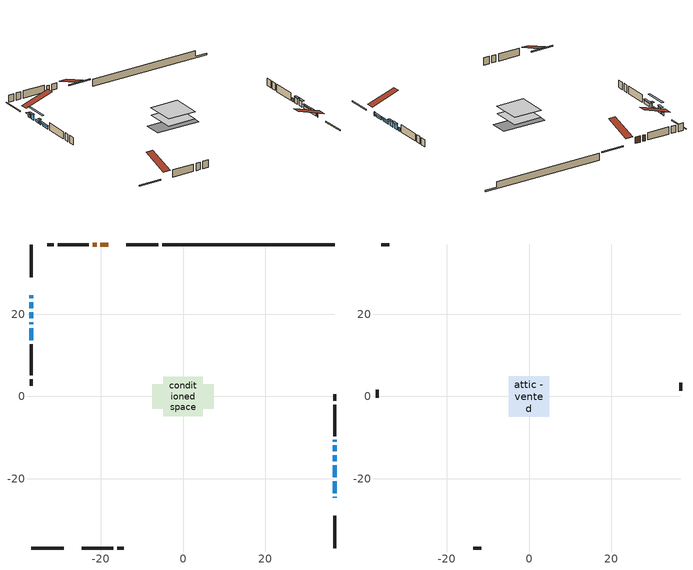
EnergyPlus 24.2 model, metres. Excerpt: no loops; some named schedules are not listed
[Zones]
conditioned space
 floor outside (Floor1 construction): -1.12,-1.12 -1.12,1.12 1.12,1.12 1.12,-1.12 z1.28
 floor adiabatic (AdiabaticFloorConstruction): -4.85,-4.85 -4.85,4.85 4.85,4.85 4.85,-4.85 z1.28
 floor foundation (Slab1 construction): -7.51,-2.97 -7.51,2.97 7.51,2.97 7.51,-2.97 z-1.07
 wall outside (RimJoist1 construction): -5.99,36.85 -13.84,36.85 / -36.85,-36.85 -29,-36.85 / -36.85,36.85 -36.85,29 / 36.85,-36.85 36.85,-29 z1.28:1.58
 wall outside (AdiabaticWallConstruction 1): -18.21,36.85 -20.08,36.85 / -21.01,36.85 -21.94,36.85 z1.28:3.31
 wall outside (AdiabaticWallConstruction): 36.85,-24.63 36.85,-24.42 / 36.85,-10.99 36.85,-10.58 z1.28:2.5; -36.85,24.63 -36.85,23.86 / -36.85,16.64 -36.85,13.7 z1.28:2.3; -36.85,22.93 -36.85,21.41 / 36.85,-15.79 36.85,-14.27 / 36.85,-13.34 36.85,-11.91 z1.28:3.11; 36.85,-23.49 36.85,-20.59 / 36.85,-19.67 36.85,-16.72 / -36.85,20.48 -36.85,19.01 z1.28:2.09; -36.85,18.08 -36.85,17.57 z1.28:2.91
 wall outside (Wall1 construction): -22.87,36.85 -30.52,36.85 / -24.62,-36.85 -16.98,-36.85 / -36.85,12.77 -36.85,5.12 / 36.85,-9.65 36.85,-2 z1.28:3.72
 wall outside (Wall2 construction): -31.45,36.85 -33.05,36.85 / -16.05,-36.85 -14.45,-36.85 / -36.85,4.19 -36.85,2.59 / 36.85,-1.07 36.85,0.53 z1.28:3.72
 wall foundation (FoundationWall1 construction): -5.06,36.85,-1.07 -5.06,36.85,1.28 32.66,36.85,1.28 32.66,36.85,-0.59 36.85,36.85,-0.59 36.85,36.85,-1.07
 window (WindowConstruction 6): 36.85,-24.62 36.85,-24.42 z1.28:2.5
 window (WindowConstruction 4): -36.85,24.62 -36.85,23.86 z1.28:2.29
 window (WindowConstruction 5): -36.85,22.93 -36.85,21.41 z1.28:3.11
 window (WindowConstruction 8): 36.85,-23.49 36.85,-20.6 z1.28:2.09
 window (WindowConstruction 9): 36.85,-19.67 36.85,-16.72 z1.28:2.09
 window (WindowConstruction 10): -36.85,20.48 -36.85,19.01 z1.28:2.09
 window (WindowConstruction 7): -36.85,18.08 -36.85,17.57 z1.28:2.9
 window (WindowConstruction): 36.85,-15.79 36.85,-14.27 z1.28:3.11
 window (WindowConstruction 1): -36.85,16.64 -36.85,13.7 z1.28:2.29
 window (WindowConstruction 2): 36.85,-13.34 36.85,-11.92 z1.28:3.11
 window (WindowConstruction 3): 36.85,-10.99 36.85,-10.58 z1.28:2.5
 door (Door): -18.21,36.85 -20.08,36.85 z1.28:3.31
 door (Door 1): -21.01,36.85 -21.94,36.85 z1.28:3.31
 ceiling adiabatic (AdiabaticFloorConstruction): 4.85,-4.85 4.85,4.85 -4.85,4.85 -4.85,-4.85 z1.28
attic - vented
 floor to conditioned space (Floor2 construction Reversed): -4.91,-4.91 -4.91,4.91 4.91,4.91 4.91,-4.91 z3.72
 wall outside (Wall3 construction): -33.98,36.85 -35.92,36.85 / -13.52,-36.85 -11.57,-36.85 / -36.85,1.66 -36.85,-0.28 / 36.85,1.46 36.85,3.4 z1.28:3.72
 roof outside (Roof1 construction): -17.29,36.85,3.72 -17.29,27.32,6.9 -14.77,27.32,6.9 -14.77,36.85,3.72; -25.55,-36.85,3.72 -25.55,-27.32,6.9 -28.07,-27.32,6.9 -28.07,-36.85,3.72; -36.85,25.55,3.72 -27.32,25.55,6.9 -27.32,28.07,6.9 -36.85,28.07,3.72; 36.85,-25.55,3.72 27.32,-25.55,6.9 27.32,-28.07,6.9 36.85,-28.07,3.72
shading: -36.85,23.56 -36.85,24.92 -37.46,24.92 -37.46,23.56 z2.59; -36.85,21.11 -36.85,23.23 -37.46,23.23 -37.46,21.11 z3.41; 36.85,-20.3 36.85,-23.79 37.46,-23.79 37.46,-20.3 z2.39; 36.85,-16.42 36.85,-19.97 37.46,-19.97 37.46,-16.42 z2.39; -36.85,15.96 -36.85,23.53 -37.46,23.53 -37.46,15.96 z5.14; -36.85,17.27 -36.85,18.38 -37.46,18.38 -37.46,17.27 z3.2; 36.85,-13.97 36.85,-16.09 37.46,-16.09 37.46,-13.97 z3.41; -36.85,13.4 -36.85,16.94 -37.46,16.94 -37.46,13.4 z2.59; 36.85,-11.62 36.85,-13.64 37.46,-13.64 37.46,-11.62 z3.41
[Building]
Building 1: Terrain=Suburbs
[Site:Location]
Whitehorse AP_YT: Latitude {deg}=60.71; Longitude {deg}=-135.07; Time Zone {hr}=-8; Elevation {m}=706; Keep Site Location Information=Yes
[Site:GroundTemperature:Shallow]
-5.4229, -7.73249, -7.91745, -6.82143, -2.42154, 1.95786, 5.75456, 8.15968, 8.36401, 6.40785, 2.70796, -1.53709
[Site:WaterMainsTemperature]
Calculation Method=Schedule; Temperature Schedule=mains temperature schedule
[Material] Roughness=Rough; Thermal Absorptance=0.9
Name | Thickness {m} | Conductivity {W/m-K} | Density {kg/m3} | Specific Heat {J/kg-K} | Solar Absorptance | Visible Absorptance
asphalt or fiberglass shingles | 0.00635 | 0.162714 | 1121.4 | 1465.45 | 0.4 | 0.4
ceiling loosefill ins | 0.169333 | 0.0480833 | 16.02 | 1046.75 | 0.7 | 0.7
ceiling stud and cavity | 0.1397 | 0.087957 | 65.682 | 1177.47 | 0.7 | 0.7
concrete 4.0 in. | 0.1016 | 1.803125 | 2242.8 | 837.4 | 0.7 | 0.7
concrete 8.0 in. | 0.2032 | 1.803125 | 2242.8 | 837.4 | 0.7 | 0.7
door material | 0.04445 | 0.0451087 | 512.64 | 1214.23 | 0.7 | 0.7
exterior vertical ins | 0.0819458 | 0.029427 | 32.04 | 1214.23 | 0.7 | 0.7
floor covering | 0.0127 | 0.0433444 | 54.468 | 1339.84 | 0.6 | 0.6
floor rigid ins; wall rigid ins | 0.051816 | 0.029427 | 32.04 | 1214.23 | 0.7 | 0.7
floor rigid ins 1; wall rigid ins 1 | 0.512978 | 0.029427 | 32.04 | 1214.23 | 0.7 | 0.7
floor stud and cavity | 0.1397 | 0.0895258 | 92.3553 | 1139.71 | 0.7 | 0.7
floor stud and cavity 1 | 0.1397 | 1.75129 | 37.0049 | 1207.88 | 0.7 | 0.7
furniture material conditioned space 1 | 0.1524 | 0.115458 | 640.8 | 1214.23 | 0.6 | 0.6
gypsum board | 0.0127 | 0.160291 | 801 | 837.4 | 0.6 | 0.6
gypsum board 1 | 0.0127 | 0.160291 | 801 | 837.4 | 0.7 | 0.7
osb sheathing 0.5 in. | 0.0127 | 0.115458 | 512.64 | 1214.23 | 0.7 | 0.7
osb sheathing 0.75 in. | 0.01905 | 0.115458 | 512.64 | 1214.23 | 0.7 | 0.7
osb sheathing 2.0 in. | 0.0508 | 0.115458 | 512.64 | 1214.23 | 0.7 | 0.7
rim joist stud and cavity | 0.0508 | 0.028891 | 125.044 | 1163.47 | 0.6 | 0.6
wall stud and cavity | 0.1397 | 0.21101 | 139.0536 | 1170.24 | 0.7 | 0.7
wall stud and cavity 1 | 0.1397 | 0.188903 | 139.0536 | 1170.24 | 0.7 | 0.7
wall stud and cavity 2 | 0.0889 | 6.1454 | 50.32683 | 1063.81 | 0.6 | 0.6
wall stud and cavity 3 | 0.0889 | 0.380278 | 52.3479 | 1209.89 | 0.7 | 0.7
wall stud and cavity 4 | 0.0889 | 0.391764 | 83.0341 | 1211.67 | 0.7 | 0.7
wood siding | 0.0254 | 0.102417 | 544.68 | 1172.36 | 0.4 | 0.4
wood siding 1 | 0.00254 | 0.102417 | 544.68 | 1172.36 | 0.4 | 0.4
wood siding 2; wood siding 3; wood siding 4 | 0.0254 | 0.102417 | 544.68 | 1172.36 | 0.7 | 0.7
[WindowMaterial:SimpleGlazingSystem]
Name | U-Factor {W/m2-K} | Solar Heat Gain Coefficient
WindowMaterial | 2.93609 | 0.65
WindowMaterial 1 | 2.9378 | 0.6
WindowMaterial 2 | 2.89692 | 0.69
WindowMaterial 3 | 3.03546 | 0.41
WindowMaterial 4 | 2.97357 | 0.54
WindowMaterial 5 | 2.39271 | 0.49
WindowMaterial 6 | 2.98038 | 0.61
WindowMaterial 7 | 2.95426 | 0.58
[Construction]
AdiabaticFloorConstruction: floor stud and cavity 1, floor rigid ins 1, osb sheathing 0.75 in., floor covering
AdiabaticWallConstruction: wood siding 3, wall rigid ins 1, wall stud and cavity 3, gypsum board
AdiabaticWallConstruction 1: wood siding 4, wall rigid ins 1, wall stud and cavity 3, gypsum board
Door; Door 1: door material
Floor1 construction: floor stud and cavity, floor rigid ins, osb sheathing 0.75 in., floor covering
Floor2 construction Reversed: gypsum board, ceiling stud and cavity, ceiling loosefill ins
FoundationWall1 construction: concrete 8.0 in., gypsum board 1
furniture construction conditioned space 1: furniture material conditioned space 1
PartitionWallConstruction: gypsum board, wall stud and cavity 4, gypsum board
RimJoist1 construction: wood siding 2, osb sheathing 2.0 in., rim joist stud and cavity
Roof1 construction: asphalt or fiberglass shingles
Slab1 construction: concrete 4.0 in.
Wall1 construction: wood siding, wall rigid ins, osb sheathing 0.5 in., wall stud and cavity, gypsum board
Wall2 construction: wood siding, wall rigid ins, osb sheathing 0.5 in., wall stud and cavity 1, gypsum board
Wall3 construction: wood siding 1, wall stud and cavity 2
WindowConstruction; WindowConstruction 5: WindowMaterial
WindowConstruction 1; WindowConstruction 8: WindowMaterial 1
WindowConstruction 10; WindowConstruction 9: WindowMaterial 7
WindowConstruction 2: WindowMaterial 2
WindowConstruction 3: WindowMaterial 3
WindowConstruction 4: WindowMaterial 4
WindowConstruction 6: WindowMaterial 5
WindowConstruction 7: WindowMaterial 6
[Zone] Multiplier=1; Part of Total Floor Area=Yes
Name | Volume {m3}
attic - vented | 49.9076
conditioned space | 478.8
[Space]
Name | Zone | Volume {m3}
attic - vented 1 | attic - vented | 49.9076
conditioned space 1 | conditioned space | 478.8
[ZoneInfiltration:EffectiveLeakageArea]
infil attic - vented 1: Zone or Space=attic - vented 1; Schedule=Always On Discrete; Effective Air Leakage Area {cm2}=3045.16; Stack Coefficient=0.000390583; Wind Coefficient=1.33529e-05
[ZoneMixing]
whole house fan mix: Zone or Space=attic - vented; Schedule=Always On Continuous; Design Flow Rate Calculation Method=Flow/Zone; Design Flow Rate {m3/s}=0; Source Zone or Space=conditioned space
[SurfaceProperty:ExposedFoundationPerimeter]
Slab1: Exposed Perimeter Calculation Method=TotalExposedPerimeter; Total Exposed Perimeter {m}=41.91
[InternalMass] Zone or ZoneList=conditioned space; Space or SpaceList=conditioned space 1
Name | Construction | Surface Area {m2}
furniture mass conditioned space 1 | furniture construction conditioned space 1 | 75.3638
partition wall mass | PartitionWallConstruction | 188.41
[Lights]
interior lighting: Zone or ZoneList or Space or SpaceList=conditioned space 1; Schedule=interior lighting schedule; Design Level Calculation Method=LightingLevel; Lighting Level {W}=343.2; Return Air Fraction=0; Fraction Radiant=0.6; Fraction Visible=0.2; Fraction Replaceable=1
[People]
occupants: Zone or ZoneList or Space or SpaceList=conditioned space 1; Number of People Schedule=occupants schedule; Number of People Calculation Method=People; Number of People=3; Fraction Radiant=0.314171; Sensible Heat Fraction=0.56303; Activity Level Schedule=occupants activity schedule; Carbon Dioxide Generation Rate {m3/s-W}=0; Enable ASHRAE 55 Comfort Warnings=No; Mean Radiant Temperature Calculation Type=EnclosureAveraged
[ElectricEquipment] Zone or ZoneList or Space or SpaceList=conditioned space 1; Design Level Calculation Method=EquipmentLevel
Name | Schedule | Design Level {W} | Fraction Latent | Fraction Radiant | Fraction Lost
clothes dryer | clothes dryer schedule | 140.772 | 0.015 | 0.081 | 0.85
clothes washer | clothes washer schedule | 32.1985 | 0.03 | 0.162 | 0.7
cooking range | cooking range schedule | 215.147 | 0.08 | 0.432 | 0.2
dishwasher | dishwasher schedule | 66.8632 | 0.3 | 0.18 | 0.4
fridge | fridge schedule | 72.9452 | 0 | 0.6 | 0
mech vent bath fan 0 | mech vent bath fan 0 schedule | 25.1 | 0 | 0 | 1
mech vent bath fan 1 | mech vent bath fan 1 schedule | 25.1 | 0 | 0 | 1
mech vent house fan | mech vent house fan schedule | 0 | 0 | 0 | 1
mech vent house fan cfis | mech vent house fan cfis schedule | 0 | 0 | 0 | 0
mech vent range fan 0 | mech vent range fan 0 schedule | 57 | 0 | 0 | 1
misc plug loads | misc plug loads schedule | 494.7 | 0.045 | 0.513 | 0.1
whole house fan | Always On Discrete | 0 | 0 | 0 | 1
[OtherEquipment] Zone or ZoneList or Space or SpaceList=conditioned space 1; Design Level Calculation Method=EquipmentLevel
Name | Fuel Type | Schedule | Design Level {W} | Fraction Latent | Fraction Radiant | Fraction Lost
clothes dryer 1 | Electricity | clothes dryer schedule | 0 | 0.015 | 0.081 | 0.85
cooking range 1 | Electricity | cooking range schedule | 0 | 0.08 | 0.432 | 0.2
general water use latent | None | general water use schedule | 62.594 | 1 | 0 | 0
general water use sensible | None | general water use schedule | -61.6891 | 0 | 0.6 | 0
mech vent house fan latent load | None | Always On Discrete | 0 | 1 | 0 | 0
mech vent house fan sensible load | None | Always On Discrete | 0 | 0 | 0 | 0
water heater energy adjustment1 | Propane | Always On Discrete | 0.01 | 0 | 0 | 1
[ZoneInfiltration:DesignFlowRate] Zone or ZoneList or Space or SpaceList=conditioned space 1; Schedule=Always On Discrete; Design Flow Rate Calculation Method=Flow/Zone; Design Flow Rate {m3/s}=0
infil flow; natural vent flow; whole house fan flow
[Foundation:Kiva]
Foundation Kiva 1: Initial Indoor Air Temperature {C}=18; Wall Height Above Grade {m}=1.28001; Wall Depth Below Slab {m}=0.2032; Custom Block Material Name 1=exterior vertical ins; Custom Block Depth 1 {m}=2.350008; Custom Block X Position 1 {m}=0.2159; Custom Block Z Position 1 {m}=0
[Foundation:Kiva:Settings]
Soil Conductivity {W/m-K}=0.849921; Soil Density {kg/m3}=1842.3; Soil Specific Heat {J/kg-K}=418.7; Ground Solar Absorptivity=0.9; Ground Thermal Absorptivity=0.9; Ground Surface Roughness {m}=0.03; Far-Field Width {m}=40; Deep-Ground Boundary Condition=ZeroFlux; Deep-Ground Depth {m}=40; Minimum Cell Dimension {m}=0.2; Maximum Cell Growth Coefficient=3; Simulation Timestep=Timestep
[Exterior:Lights]
exterior lighting: Schedule=exterior lighting schedule; Design Level {W}=75.6
[Schedule:Constant]
Name | Hourly Value
Always On Continuous; mech vent house fan schedule; mech vent house fan cfis schedule; Always On Discrete | 1
occupants activity schedule | 117.228
fridge schedule | 0
[Schedule:Week:Daily]
interior lighting schedule Week Rule - Jan1-Jan27: interior lighting schedule day, interior lighting schedule day, interior lighting schedule day, interior lighting schedule day, interior lighting schedule day, interior lighting schedule day, interior lighting schedule day, interior lighting schedule default day, interior lighting schedule default day, interior lighting schedule default day, interior lighting schedule default day, interior lighting schedule default day
interior lighting schedule Week Rule - Jan28-Feb3: interior lighting schedule day, interior lighting schedule day, interior lighting schedule day, interior lighting schedule day, interior lighting schedule day 1, interior lighting schedule day 1, interior lighting schedule day 1, interior lighting schedule default day, interior lighting schedule default day, interior lighting schedule default day, interior lighting schedule default day, interior lighting schedule default day
interior lighting schedule Week Rule - Feb4-Feb24: interior lighting schedule day 1, interior lighting schedule day 1, interior lighting schedule day 1, interior lighting schedule day 1, interior lighting schedule day 1, interior lighting schedule day 1, interior lighting schedule day 1, interior lighting schedule default day, interior lighting schedule default day, interior lighting schedule default day, interior lighting schedule default day, interior lighting schedule default day
interior lighting schedule Week Rule - Feb25-Mar3: interior lighting schedule day 1, interior lighting schedule day 1, interior lighting schedule day 1, interior lighting schedule day 1, interior lighting schedule day 2, interior lighting schedule day 2, interior lighting schedule day 2, interior lighting schedule default day, interior lighting schedule default day, interior lighting schedule default day, interior lighting schedule default day, interior lighting schedule default day
interior lighting schedule Week Rule - Mar4-Mar31: interior lighting schedule day 2, interior lighting schedule day 2, interior lighting schedule day 2, interior lighting schedule day 2, interior lighting schedule day 2, interior lighting schedule day 2, interior lighting schedule day 2, interior lighting schedule default day, interior lighting schedule default day, interior lighting schedule default day, interior lighting schedule default day, interior lighting schedule default day
interior lighting schedule Week Rule - Apr1-Apr28: interior lighting schedule day 3, interior lighting schedule day 3, interior lighting schedule day 3, interior lighting schedule day 3, interior lighting schedule day 3, interior lighting schedule day 3, interior lighting schedule day 3, interior lighting schedule default day, interior lighting schedule default day, interior lighting schedule default day, interior lighting schedule default day, interior lighting schedule default day
interior lighting schedule Week Rule - Apr29-May5: interior lighting schedule day 3, interior lighting schedule day 3, interior lighting schedule day 4, interior lighting schedule day 4, interior lighting schedule day 4, interior lighting schedule day 4, interior lighting schedule day 4, interior lighting schedule default day, interior lighting schedule default day, interior lighting schedule default day, interior lighting schedule default day, interior lighting schedule default day
interior lighting schedule Week Rule - May6-May26: interior lighting schedule day 4, interior lighting schedule day 4, interior lighting schedule day 4, interior lighting schedule day 4, interior lighting schedule day 4, interior lighting schedule day 4, interior lighting schedule day 4, interior lighting schedule default day, interior lighting schedule default day, interior lighting schedule default day, interior lighting schedule default day, interior lighting schedule default day
interior lighting schedule Week Rule - May27-Jun2: interior lighting schedule day 4, interior lighting schedule day 4, interior lighting schedule day 4, interior lighting schedule day 4, interior lighting schedule day 4, interior lighting schedule day 5, interior lighting schedule day 5, interior lighting schedule default day, interior lighting schedule default day, interior lighting schedule default day, interior lighting schedule default day, interior lighting schedule default day
interior lighting schedule Week Rule - Jun3-Jun30: interior lighting schedule day 5, interior lighting schedule day 5, interior lighting schedule day 5, interior lighting schedule day 5, interior lighting schedule day 5, interior lighting schedule day 5, interior lighting schedule day 5, interior lighting schedule default day, interior lighting schedule default day, interior lighting schedule default day, interior lighting schedule default day, interior lighting schedule default day
interior lighting schedule Week Rule - Jul1-Jul28: interior lighting schedule day 6, interior lighting schedule day 6, interior lighting schedule day 6, interior lighting schedule day 6, interior lighting schedule day 6, interior lighting schedule day 6, interior lighting schedule day 6, interior lighting schedule default day, interior lighting schedule default day, interior lighting schedule default day, interior lighting schedule default day, interior lighting schedule default day
interior lighting schedule Week Rule - Jul29-Aug4: interior lighting schedule day 6, interior lighting schedule day 6, interior lighting schedule day 6, interior lighting schedule day 7, interior lighting schedule day 7, interior lighting schedule day 7, interior lighting schedule day 7, interior lighting schedule default day, interior lighting schedule default day, interior lighting schedule default day, interior lighting schedule default day, interior lighting schedule default day
interior lighting schedule Week Rule - Aug5-Aug25: interior lighting schedule day 7, interior lighting schedule day 7, interior lighting schedule day 7, interior lighting schedule day 7, interior lighting schedule day 7, interior lighting schedule day 7, interior lighting schedule day 7, interior lighting schedule default day, interior lighting schedule default day, interior lighting schedule default day, interior lighting schedule default day, interior lighting schedule default day
interior lighting schedule Week Rule - Aug26-Sep1: interior lighting schedule day 7, interior lighting schedule day 7, interior lighting schedule day 7, interior lighting schedule day 7, interior lighting schedule day 7, interior lighting schedule day 7, interior lighting schedule day 8, interior lighting schedule default day, interior lighting schedule default day, interior lighting schedule default day, interior lighting schedule default day, interior lighting schedule default day
interior lighting schedule Week Rule - Sep2-Sep29: interior lighting schedule day 8, interior lighting schedule day 8, interior lighting schedule day 8, interior lighting schedule day 8, interior lighting schedule day 8, interior lighting schedule day 8, interior lighting schedule day 8, interior lighting schedule default day, interior lighting schedule default day, interior lighting schedule default day, interior lighting schedule default day, interior lighting schedule default day
interior lighting schedule Week Rule - Sep30-Oct6: interior lighting schedule day 8, interior lighting schedule day 9, interior lighting schedule day 9, interior lighting schedule day 9, interior lighting schedule day 9, interior lighting schedule day 9, interior lighting schedule day 9, interior lighting schedule default day, interior lighting schedule default day, interior lighting schedule default day, interior lighting schedule default day, interior lighting schedule default day
interior lighting schedule Week Rule - Oct7-Oct27: interior lighting schedule day 9, interior lighting schedule day 9, interior lighting schedule day 9, interior lighting schedule day 9, interior lighting schedule day 9, interior lighting schedule day 9, interior lighting schedule day 9, interior lighting schedule default day, interior lighting schedule default day, interior lighting schedule default day, interior lighting schedule default day, interior lighting schedule default day
interior lighting schedule Week Rule - Oct28-Nov3: interior lighting schedule day 9, interior lighting schedule day 9, interior lighting schedule day 9, interior lighting schedule day 9, interior lighting schedule day 10, interior lighting schedule day 10, interior lighting schedule day 10, interior lighting schedule default day, interior lighting schedule default day, interior lighting schedule default day, interior lighting schedule default day, interior lighting schedule default day
interior lighting schedule Week Rule - Nov4-Nov24: interior lighting schedule day 10, interior lighting schedule day 10, interior lighting schedule day 10, interior lighting schedule day 10, interior lighting schedule day 10, interior lighting schedule day 10, interior lighting schedule day 10, interior lighting schedule default day, interior lighting schedule default day, interior lighting schedule default day, interior lighting schedule default day, interior lighting schedule default day
interior lighting schedule Week Rule - Nov25-Dec1: interior lighting schedule day 10, interior lighting schedule day 10, interior lighting schedule day 10, interior lighting schedule day 10, interior lighting schedule day 10, interior lighting schedule day 10, interior lighting schedule day 11, interior lighting schedule default day, interior lighting schedule default day, interior lighting schedule default day, interior lighting schedule default day, interior lighting schedule default day
interior lighting schedule Week Rule - Dec2-Dec31: interior lighting schedule day 11, interior lighting schedule day 11, interior lighting schedule day 11, interior lighting schedule day 11, interior lighting schedule day 11, interior lighting schedule day 11, interior lighting schedule day 11, interior lighting schedule default day, interior lighting schedule default day, interior lighting schedule default day, interior lighting schedule default day, interior lighting schedule default day
occupants schedule Week Rule - Jan1-Dec31: occupants schedule day, occupants schedule day, occupants schedule day, occupants schedule day, occupants schedule day, occupants schedule day, occupants schedule day, occupants schedule default day, occupants schedule default day, occupants schedule default day, occupants schedule default day, occupants schedule default day
clothes dryer schedule Week Rule - Jan1-Dec31: clothes dryer schedule day, clothes dryer schedule day, clothes dryer schedule day, clothes dryer schedule day, clothes dryer schedule day, clothes dryer schedule day, clothes dryer schedule day, clothes dryer schedule default day, clothes dryer schedule default day, clothes dryer schedule default day, clothes dryer schedule default day, clothes dryer schedule default day
clothes washer schedule Week Rule - Jan1-Dec31: clothes washer schedule day, clothes washer schedule day, clothes washer schedule day, clothes washer schedule day, clothes washer schedule day, clothes washer schedule day, clothes washer schedule day, clothes washer schedule default day, clothes washer schedule default day, clothes washer schedule default day, clothes washer schedule default day, clothes washer schedule default day
cooking range schedule Week Rule - Jan1-Dec31: cooking range schedule day, cooking range schedule day, cooking range schedule day, cooking range schedule day, cooking range schedule day, cooking range schedule day, cooking range schedule day, cooking range schedule default day, cooking range schedule default day, cooking range schedule default day, cooking range schedule default day, cooking range schedule default day
dishwasher schedule Week Rule - Jan1-Dec31: dishwasher schedule day, dishwasher schedule day, dishwasher schedule day, dishwasher schedule day, dishwasher schedule day, dishwasher schedule day, dishwasher schedule day, dishwasher schedule default day, dishwasher schedule default day, dishwasher schedule default day, dishwasher schedule default day, dishwasher schedule default day
mech vent bath fan 0 schedule Week Rule - Jan1-Dec31: mech vent bath fan 0 schedule day, mech vent bath fan 0 schedule day, mech vent bath fan 0 schedule day, mech vent bath fan 0 schedule day, mech vent bath fan 0 schedule day, mech vent bath fan 0 schedule day, mech vent bath fan 0 schedule day, mech vent bath fan 0 schedule default day, mech vent bath fan 0 schedule default day, mech vent bath fan 0 schedule default day, mech vent bath fan 0 schedule default day, mech vent bath fan 0 schedule default day
mech vent bath fan 1 schedule Week Rule - Jan1-Dec31: mech vent bath fan 1 schedule day, mech vent bath fan 1 schedule day, mech vent bath fan 1 schedule day, mech vent bath fan 1 schedule day, mech vent bath fan 1 schedule day, mech vent bath fan 1 schedule day, mech vent bath fan 1 schedule day, mech vent bath fan 1 schedule default day, mech vent bath fan 1 schedule default day, mech vent bath fan 1 schedule default day, mech vent bath fan 1 schedule default day, mech vent bath fan 1 schedule default day
mech vent range fan 0 schedule Week Rule - Jan1-Dec31: mech vent range fan 0 schedule day, mech vent range fan 0 schedule day, mech vent range fan 0 schedule day, mech vent range fan 0 schedule day, mech vent range fan 0 schedule day, mech vent range fan 0 schedule day, mech vent range fan 0 schedule day, mech vent range fan 0 schedule default day, mech vent range fan 0 schedule default day, mech vent range fan 0 schedule default day, mech vent range fan 0 schedule default day, mech vent range fan 0 schedule default day
misc plug loads schedule Week Rule - Jan1-Dec31: misc plug loads schedule day, misc plug loads schedule day, misc plug loads schedule day, misc plug loads schedule day, misc plug loads schedule day, misc plug loads schedule day, misc plug loads schedule day, misc plug loads schedule default day, misc plug loads schedule default day, misc plug loads schedule default day, misc plug loads schedule default day, misc plug loads schedule default day
general water use schedule Week Rule - Jan1-Dec31: general water use schedule day, general water use schedule day, general water use schedule day, general water use schedule day, general water use schedule day, general water use schedule day, general water use schedule day, general water use schedule default day, general water use schedule default day, general water use schedule default day, general water use schedule default day, general water use schedule default day
exterior lighting schedule Week Rule - Jan1-Jan27: exterior lighting schedule day, exterior lighting schedule day, exterior lighting schedule day, exterior lighting schedule day, exterior lighting schedule day, exterior lighting schedule day, exterior lighting schedule day, exterior lighting schedule default day, exterior lighting schedule default day, exterior lighting schedule default day, exterior lighting schedule default day, exterior lighting schedule default day
exterior lighting schedule Week Rule - Jan28-Feb3: exterior lighting schedule day, exterior lighting schedule day, exterior lighting schedule day, exterior lighting schedule day, exterior lighting schedule day 1, exterior lighting schedule day 1, exterior lighting schedule day 1, exterior lighting schedule default day, exterior lighting schedule default day, exterior lighting schedule default day, exterior lighting schedule default day, exterior lighting schedule default day
exterior lighting schedule Week Rule - Feb4-Feb24: exterior lighting schedule day 1, exterior lighting schedule day 1, exterior lighting schedule day 1, exterior lighting schedule day 1, exterior lighting schedule day 1, exterior lighting schedule day 1, exterior lighting schedule day 1, exterior lighting schedule default day, exterior lighting schedule default day, exterior lighting schedule default day, exterior lighting schedule default day, exterior lighting schedule default day
exterior lighting schedule Week Rule - Feb25-Mar3: exterior lighting schedule day 1, exterior lighting schedule day 1, exterior lighting schedule day 1, exterior lighting schedule day 1, exterior lighting schedule day 2, exterior lighting schedule day 2, exterior lighting schedule day 2, exterior lighting schedule default day, exterior lighting schedule default day, exterior lighting schedule default day, exterior lighting schedule default day, exterior lighting schedule default day
exterior lighting schedule Week Rule - Mar4-Mar31: exterior lighting schedule day 2, exterior lighting schedule day 2, exterior lighting schedule day 2, exterior lighting schedule day 2, exterior lighting schedule day 2, exterior lighting schedule day 2, exterior lighting schedule day 2, exterior lighting schedule default day, exterior lighting schedule default day, exterior lighting schedule default day, exterior lighting schedule default day, exterior lighting schedule default day
exterior lighting schedule Week Rule - Apr1-Apr28: exterior lighting schedule day 3, exterior lighting schedule day 3, exterior lighting schedule day 3, exterior lighting schedule day 3, exterior lighting schedule day 3, exterior lighting schedule day 3, exterior lighting schedule day 3, exterior lighting schedule default day, exterior lighting schedule default day, exterior lighting schedule default day, exterior lighting schedule default day, exterior lighting schedule default day
exterior lighting schedule Week Rule - Apr29-May5: exterior lighting schedule day 3, exterior lighting schedule day 3, exterior lighting schedule day 4, exterior lighting schedule day 4, exterior lighting schedule day 4, exterior lighting schedule day 4, exterior lighting schedule day 4, exterior lighting schedule default day, exterior lighting schedule default day, exterior lighting schedule default day, exterior lighting schedule default day, exterior lighting schedule default day
exterior lighting schedule Week Rule - May6-May26: exterior lighting schedule day 4, exterior lighting schedule day 4, exterior lighting schedule day 4, exterior lighting schedule day 4, exterior lighting schedule day 4, exterior lighting schedule day 4, exterior lighting schedule day 4, exterior lighting schedule default day, exterior lighting schedule default day, exterior lighting schedule default day, exterior lighting schedule default day, exterior lighting schedule default day
exterior lighting schedule Week Rule - May27-Jun2: exterior lighting schedule day 4, exterior lighting schedule day 4, exterior lighting schedule day 4, exterior lighting schedule day 4, exterior lighting schedule day 4, exterior lighting schedule day 5, exterior lighting schedule day 5, exterior lighting schedule default day, exterior lighting schedule default day, exterior lighting schedule default day, exterior lighting schedule default day, exterior lighting schedule default day
exterior lighting schedule Week Rule - Jun3-Jun30: exterior lighting schedule day 5, exterior lighting schedule day 5, exterior lighting schedule day 5, exterior lighting schedule day 5, exterior lighting schedule day 5, exterior lighting schedule day 5, exterior lighting schedule day 5, exterior lighting schedule default day, exterior lighting schedule default day, exterior lighting schedule default day, exterior lighting schedule default day, exterior lighting schedule default day
exterior lighting schedule Week Rule - Jul1-Jul28: exterior lighting schedule day 6, exterior lighting schedule day 6, exterior lighting schedule day 6, exterior lighting schedule day 6, exterior lighting schedule day 6, exterior lighting schedule day 6, exterior lighting schedule day 6, exterior lighting schedule default day, exterior lighting schedule default day, exterior lighting schedule default day, exterior lighting schedule default day, exterior lighting schedule default day
exterior lighting schedule Week Rule - Jul29-Aug4: exterior lighting schedule day 6, exterior lighting schedule day 6, exterior lighting schedule day 6, exterior lighting schedule day 7, exterior lighting schedule day 7, exterior lighting schedule day 7, exterior lighting schedule day 7, exterior lighting schedule default day, exterior lighting schedule default day, exterior lighting schedule default day, exterior lighting schedule default day, exterior lighting schedule default day
exterior lighting schedule Week Rule - Aug5-Aug25: exterior lighting schedule day 7, exterior lighting schedule day 7, exterior lighting schedule day 7, exterior lighting schedule day 7, exterior lighting schedule day 7, exterior lighting schedule day 7, exterior lighting schedule day 7, exterior lighting schedule default day, exterior lighting schedule default day, exterior lighting schedule default day, exterior lighting schedule default day, exterior lighting schedule default day
exterior lighting schedule Week Rule - Aug26-Sep1: exterior lighting schedule day 7, exterior lighting schedule day 7, exterior lighting schedule day 7, exterior lighting schedule day 7, exterior lighting schedule day 7, exterior lighting schedule day 7, exterior lighting schedule day 8, exterior lighting schedule default day, exterior lighting schedule default day, exterior lighting schedule default day, exterior lighting schedule default day, exterior lighting schedule default day
exterior lighting schedule Week Rule - Sep2-Sep29: exterior lighting schedule day 8, exterior lighting schedule day 8, exterior lighting schedule day 8, exterior lighting schedule day 8, exterior lighting schedule day 8, exterior lighting schedule day 8, exterior lighting schedule day 8, exterior lighting schedule default day, exterior lighting schedule default day, exterior lighting schedule default day, exterior lighting schedule default day, exterior lighting schedule default day
exterior lighting schedule Week Rule - Sep30-Oct6: exterior lighting schedule day 8, exterior lighting schedule day 9, exterior lighting schedule day 9, exterior lighting schedule day 9, exterior lighting schedule day 9, exterior lighting schedule day 9, exterior lighting schedule day 9, exterior lighting schedule default day, exterior lighting schedule default day, exterior lighting schedule default day, exterior lighting schedule default day, exterior lighting schedule default day
exterior lighting schedule Week Rule - Oct7-Oct27: exterior lighting schedule day 9, exterior lighting schedule day 9, exterior lighting schedule day 9, exterior lighting schedule day 9, exterior lighting schedule day 9, exterior lighting schedule day 9, exterior lighting schedule day 9, exterior lighting schedule default day, exterior lighting schedule default day, exterior lighting schedule default day, exterior lighting schedule default day, exterior lighting schedule default day
exterior lighting schedule Week Rule - Oct28-Nov3: exterior lighting schedule day 9, exterior lighting schedule day 9, exterior lighting schedule day 9, exterior lighting schedule day 9, exterior lighting schedule day 10, exterior lighting schedule day 10, exterior lighting schedule day 10, exterior lighting schedule default day, exterior lighting schedule default day, exterior lighting schedule default day, exterior lighting schedule default day, exterior lighting schedule default day
[Schedule:Year]
interior lighting schedule: interior lighting schedule Week Rule - Jan1-Jan27, 1, 1, 1, 27, interior lighting schedule Week Rule - Jan28-Feb3, 1, 28, 2, 3, interior lighting schedule Week Rule - Feb4-Feb24, 2, 4, 2, 24, interior lighting schedule Week Rule - Feb25-Mar3, 2, 25, 3, 3, interior lighting schedule Week Rule - Mar4-Mar31, 3, 4, 3, 31, interior lighting schedule Week Rule - Apr1-Apr28, 4, 1, 4, 28, interior lighting schedule Week Rule - Apr29-May5, 4, 29, 5, 5, interior lighting schedule Week Rule - May6-May26, 5, 6, 5, 26, interior lighting schedule Week Rule - May27-Jun2, 5, 27, 6, 2, interior lighting schedule Week Rule - Jun3-Jun30, 6, 3, 6, 30, interior lighting schedule Week Rule - Jul1-Jul28, 7, 1, 7, 28, interior lighting schedule Week Rule - Jul29-Aug4, 7, 29, 8, 4, interior lighting schedule Week Rule - Aug5-Aug25, 8, 5, 8, 25, interior lighting schedule Week Rule - Aug26-Sep1, 8, 26, 9, 1, interior lighting schedule Week Rule - Sep2-Sep29, 9, 2, 9, 29, interior lighting schedule Week Rule - Sep30-Oct6, 9, 30, 10, 6, interior lighting schedule Week Rule - Oct7-Oct27, 10, 7, 10, 27, interior lighting schedule Week Rule - Oct28-Nov3, 10, 28, 11, 3, interior lighting schedule Week Rule - Nov4-Nov24, 11, 4, 11, 24, interior lighting schedule Week Rule - Nov25-Dec1, 11, 25, 12, 1, interior lighting schedule Week Rule - Dec2-Dec31, 12, 2, 12, 31
occupants schedule: occupants schedule Week Rule - Jan1-Dec31, 1, 1, 12, 31
clothes dryer schedule: clothes dryer schedule Week Rule - Jan1-Dec31, 1, 1, 12, 31
clothes washer schedule: clothes washer schedule Week Rule - Jan1-Dec31, 1, 1, 12, 31
cooking range schedule: cooking range schedule Week Rule - Jan1-Dec31, 1, 1, 12, 31
dishwasher schedule: dishwasher schedule Week Rule - Jan1-Dec31, 1, 1, 12, 31
mech vent bath fan 0 schedule: mech vent bath fan 0 schedule Week Rule - Jan1-Dec31, 1, 1, 12, 31
mech vent bath fan 1 schedule: mech vent bath fan 1 schedule Week Rule - Jan1-Dec31, 1, 1, 12, 31
mech vent range fan 0 schedule: mech vent range fan 0 schedule Week Rule - Jan1-Dec31, 1, 1, 12, 31
misc plug loads schedule: misc plug loads schedule Week Rule - Jan1-Dec31, 1, 1, 12, 31
general water use schedule: general water use schedule Week Rule - Jan1-Dec31, 1, 1, 12, 31
exterior lighting schedule: exterior lighting schedule Week Rule - Jan1-Jan27, 1, 1, 1, 27, exterior lighting schedule Week Rule - Jan28-Feb3, 1, 28, 2, 3, exterior lighting schedule Week Rule - Feb4-Feb24, 2, 4, 2, 24, exterior lighting schedule Week Rule - Feb25-Mar3, 2, 25, 3, 3, exterior lighting schedule Week Rule - Mar4-Mar31, 3, 4, 3, 31, exterior lighting schedule Week Rule - Apr1-Apr28, 4, 1, 4, 28, exterior lighting schedule Week Rule - Apr29-May5, 4, 29, 5, 5, exterior lighting schedule Week Rule - May6-May26, 5, 6, 5, 26, exterior lighting schedule Week Rule - May27-Jun2, 5, 27, 6, 2, exterior lighting schedule Week Rule - Jun3-Jun30, 6, 3, 6, 30, exterior lighting schedule Week Rule - Jul1-Jul28, 7, 1, 7, 28, exterior lighting schedule Week Rule - Jul29-Aug4, 7, 29, 8, 4, exterior lighting schedule Week Rule - Aug5-Aug25, 8, 5, 8, 25, exterior lighting schedule Week Rule - Aug26-Sep1, 8, 26, 9, 1, exterior lighting schedule Week Rule - Sep2-Sep29, 9, 2, 9, 29, exterior lighting schedule Week Rule - Sep30-Oct6, 9, 30, 10, 6, exterior lighting schedule Week Rule - Oct7-Oct27, 10, 7, 10, 27, exterior lighting schedule Week Rule - Oct28-Nov3, 10, 28, 11, 3, exterior lighting schedule Week Rule - Nov4-Nov24, 11, 4, 11, 24, exterior lighting schedule Week Rule - Nov25-Dec1, 11, 25, 12, 1, exterior lighting schedule Week Rule - Dec2-Dec31, 12, 2, 12, 31
[Schedule:Compact]
mains temperature schedule: Through: 01/01, For: AllDays, Until: 24:00, 1.27556, Through: 01/02, For: AllDays, Until: 24:00, 1.21222, Through: 01/03, For: AllDays, Until: 24:00, 1.15, Through: 01/04, For: AllDays, Until: 24:00, 1.08833, Through: 01/05, For: AllDays, Until: 24:00, 1.02778, Through: 01/06, For: AllDays, Until: 24:00, 0.967222, Through: 01/07, For: AllDays, Until: 24:00, 0.907778, Through: 01/08, For: AllDays, Until: 24:00, 0.848889, Through: 01/09, For: AllDays, Until: 24:00, 0.791111, Through: 01/10, For: AllDays, Until: 24:00, 0.733333, Through: 01/11, For: AllDays, Until: 24:00, 0.677222, Through: 01/12, For: AllDays, Until: 24:00, 0.621111, Through: 01/13, For: AllDays, Until: 24:00, 0.566667, Through: 01/14, For: AllDays, Until: 24:00, 0.512222, Through: 01/15, For: AllDays, Until: 24:00, 0.459444, Through: 01/16, For: AllDays, Until: 24:00, 0.407222, Through: 01/17, For: AllDays, Until: 24:00, 0.355556, Through: 01/18, For: AllDays, Until: 24:00, 0.305, Through: 01/19, For: AllDays, Until: 24:00, 0.255556, Through: 01/20, For: AllDays, Until: 24:00, 0.206667, Through: 01/21, For: AllDays, Until: 24:00, 0.158889, Through: 01/22, For: AllDays, Until: 24:00, 0.112222, Through: 01/23, For: AllDays, Until: 24:00, 0.0666667, Through: 01/24, For: AllDays, Until: 24:00, 0.0216667, Through: 01/25, For: AllDays, Until: 24:00, 0, Through: 01/26, For: AllDays, Until: 24:00, 0, Through: 01/27, For: AllDays, Until: 24:00, 0, Through: 01/28, For: AllDays, Until: 24:00, 0, Through: 01/29, For: AllDays, Until: 24:00, 0, Through: 01/30, For: AllDays, Until: 24:00, 0, Through: 01/31, For: AllDays, Until: 24:00, 0, Through: 02/01, For: AllDays, Until: 24:00, 0, Through: 02/02, For: AllDays, Until: 24:00, 0, Through: 02/03, For: AllDays, Until: 24:00, 0, Through: 02/04, For: AllDays, Until: 24:00, 0, Through: 02/05, For: AllDays, Until: 24:00, 0, Through: 02/06, For: AllDays, Until: 24:00, 0, Through: 02/07, For: AllDays, Until: 24:00, 0, Through: 02/08, For: AllDays, Until: 24:00, 0, Through: 02/09, For: AllDays, Until: 24:00, 0, Through: 02/10, For: AllDays, Until: 24:00, 0, Through: 02/11, For: AllDays, Until: 24:00, 0, Through: 02/12, For: AllDays, Until: 24:00, 0, Through: 02/13, For: AllDays, Until: 24:00, 0, Through: 02/14, For: AllDays, Until: 24:00, 0, Through: 02/15, For: AllDays, Until: 24:00, 0, Through: 02/16, For: AllDays, Until: 24:00, 0, Through: 02/17, For: AllDays, Until: 24:00, 0, Through: 02/18, For: AllDays, Until: 24:00, 0, Through: 02/19, For: AllDays, Until: 24:00, 0, Through: 02/20, For: AllDays, Until: 24:00, 0, Through: 02/21, For: AllDays, Until: 24:00, 0, Through: 02/22, For: AllDays, Until: 24:00, 0, Through: 02/23, For: AllDays, Until: 24:00, 0, Through: 02/24, For: AllDays, Until: 24:00, 0, Through: 02/25, For: AllDays, Until: 24:00, 0, Through: 02/26, For: AllDays, Until: 24:00, 0, Through: 02/27, For: AllDays, Until: 24:00, 0, Through: 02/28, For: AllDays, Until: 24:00, 0, Through: 03/01, For: AllDays, Until: 24:00, 0, Through: 03/02, For: AllDays, Until: 24:00, 0, Through: 03/03, For: AllDays, Until: 24:00, 0, Through: 03/04, For: AllDays, Until: 24:00, 0, Through: 03/05, For: AllDays, Until: 24:00, 0, Through: 03/06, For: AllDays, Until: 24:00, 0, Through: 03/07, For: AllDays, Until: 24:00, 0, Through: 03/08, For: AllDays, Until: 24:00, 0, Through: 03/09, For: AllDays, Until: 24:00, 0, Through: 03/10, For: AllDays, Until: 24:00, 0, Through: 03/11, For: AllDays, Until: 24:00, 0, Through: 03/12, For: AllDays, Until: 24:00, 0, Through: 03/13, For: AllDays, Until: 24:00, 0, Through: 03/14, For: AllDays, Until: 24:00, 0, Through: 03/15, For: AllDays, Until: 24:00, 0, Through: 03/16, For: AllDays, Until: 24:00, 0, Through: 03/17, For: AllDays, Until: 24:00, 0, Through: 03/18, For: AllDays, Until: 24:00, 0, Through: 03/19, For: AllDays, Until: 24:00, 0, Through: 03/20, For: AllDays, Until: 24:00, 0, Through: 03/21, For: AllDays, Until: 24:00, 0, Through: 03/22, For: AllDays, Until: 24:00, 0, Through: 03/23, For: AllDays, Until: 24:00, 0, Through: 03/24, For: AllDays, Until: 24:00, 0, Through: 03/25, For: AllDays, Until: 24:00, 0, Through: 03/26, For: AllDays, Until: 24:00, 0, Through: 03/27, For: AllDays, Until: 24:00, 0, Through: 03/28, For: AllDays, Until: 24:00, 0, Through: 03/29, For: AllDays, Until: 24:00, 0, Through: 03/30, For: AllDays, Until: 24:00, 0, Through: 03/31, For: AllDays, Until: 24:00, 0, Through: 04/01, For: AllDays, Until: 24:00, 0, Through: 04/02, For: AllDays, Until: 24:00, 0, Through: 04/03, For: AllDays, Until: 24:00, 0, Through: 04/04, For: AllDays, Until: 24:00, 0, Through: 04/05, For: AllDays, Until: 24:00, 0, Through: 04/06, For: AllDays, Until: 24:00, 0, Through: 04/07, For: AllDays, Until: 24:00, 0, Through: 04/08, For: AllDays, Until: 24:00, 0, Through: 04/09, For: AllDays, Until: 24:00, 0, Through: 04/10, For: AllDays, Until: 24:00, 0.0316667, Through: 04/11, For: AllDays, Until: 24:00, 0.0766667, Through: 04/12, For: AllDays, Until: 24:00, 0.122778, Through: 04/13, For: AllDays, Until: 24:00, 0.169444, Through: 04/14, For: AllDays, Until: 24:00, 0.217778, Through: 04/15, For: AllDays, Until: 24:00, 0.266667, Through: 04/16, For: AllDays, Until: 24:00, 0.316111, Through: 04/17, For: AllDays, Until: 24:00, 0.367222, Through: 04/18, For: AllDays, Until: 24:00, 0.418333, Through: 04/19, For: AllDays, Until: 24:00, 0.471111, Through: 04/20, For: AllDays, Until: 24:00, 0.524444, Through: 04/21, For: AllDays, Until: 24:00, 0.578889, Through: 04/22, For: AllDays, Until: 24:00, 0.633889, Through: 04/23, For: AllDays, Until: 24:00, 0.689444, Through: 04/24, For: AllDays, Until: 24:00, 0.746111, Through: 04/25, For: AllDays, Until: 24:00, 0.803889, Through: 04/26, For: AllDays, Until: 24:00, 0.862222, Through: 04/27, For: AllDays, Until: 24:00, 0.921111, Through: 04/28, For: AllDays, Until: 24:00, 0.980556, Through: 04/29, For: AllDays, Until: 24:00, 1.04111, Through: 04/30, For: AllDays, Until: 24:00, 1.10222, Through: 05/01, For: AllDays, Until: 24:00, 1.16389, Through: 05/02, For: AllDays, Until: 24:00, 1.22667, Through: 05/03, For: AllDays, Until: 24:00, 1.28944, Through: 05/04, For: AllDays, Until: 24:00, 1.35333, Through: 05/05, For: AllDays, Until: 24:00, 1.41778, Through: 05/06, For: AllDays, Until: 24:00, 1.48278, Through: 05/07, For: AllDays, Until: 24:00, 1.54778, Through: 05/08, For: AllDays, Until: 24:00, 1.61389, Through: 05/09, For: AllDays, Until: 24:00, 1.68056, Through: 05/10, For: AllDays, Until: 24:00, 1.74778, Through: 05/11, For: AllDays, Until: 24:00, 1.815, Through: 05/12, For: AllDays, Until: 24:00, 1.88333, Through: 05/13, For: AllDays, Until: 24:00, 1.95167, Through: 05/14, For: AllDays, Until: 24:00, 2.02056, Through: 05/15, For: AllDays, Until: 24:00, 2.09, Through: 05/16, For: AllDays, Until: 24:00, 2.15944, Through: 05/17, For: AllDays, Until: 24:00, 2.22944, Through: 05/18, For: AllDays, Until: 24:00, 2.3, Through: 05/19, For: AllDays, Until: 24:00, 2.37111, Through: 05/20, For: AllDays, Until: 24:00, 2.44167, Through: 05/21, For: AllDays, Until: 24:00, 2.51333, Through: 05/22, For: AllDays, Until: 24:00, 2.585, Through: 05/23, For: AllDays, Until: 24:00, 2.65667, Through: 05/24, For: AllDays, Until: 24:00, 2.72889, Through: 05/25, For: AllDays, Until: 24:00, 2.80111, Through: 05/26, For: AllDays, Until: 24:00, 2.87333, Through: 05/27, For: AllDays, Until: 24:00, 2.94556, Through: 05/28, For: AllDays, Until: 24:00, 3.01833, Through: 05/29, For: AllDays, Until: 24:00, 3.09111, Through: 05/30, For: AllDays, Until: 24:00, 3.16444, Through: 05/31, For: AllDays, Until: 24:00, 3.23722, Through: 06/01, For: AllDays, Until: 24:00, 3.31, Through: 06/02, For: AllDays, Until: 24:00, 3.38333, Through: 06/03, For: AllDays, Until: 24:00, 3.45611, Through: 06/04, For: AllDays, Until: 24:00, 3.52944, Through: 06/05, For: AllDays, Until: 24:00, 3.60222, Through: 06/06, For: AllDays, Until: 24:00, 3.675, Through: 06/07, For: AllDays, Until: 24:00, 3.74833, Through: 06/08, For: AllDays, Until: 24:00, 3.82056, Through: 06/09, For: AllDays, Until: 24:00, 3.89333, Through: 06/10, For: AllDays, Until: 24:00, 3.96611, Through: 06/11, For: AllDays, Until: 24:00, 4.03833, Through: 06/12, For: AllDays, Until: 24:00, 4.11, Through: 06/13, For: AllDays, Until: 24:00, 4.18222, Through: 06/14, For: AllDays, Until: 24:00, 4.25389, Through: 06/15, For: AllDays, Until: 24:00, 4.325, Through: 06/16, For: AllDays, Until: 24:00, 4.39611, Through: 06/17, For: AllDays, Until: 24:00, 4.46722, Through: 06/18, For: AllDays, Until: 24:00, 4.53778, Through: 06/19, For: AllDays, Until: 24:00, 4.60778, Through: 06/20, For: AllDays, Until: 24:00, 4.67778, Through: 06/21, For: AllDays, Until: 24:00, 4.74722, Through: 06/22, For: AllDays, Until: 24:00, 4.81611, Through: 06/23, For: AllDays, Until: 24:00, 4.885, Through: 06/24, For: AllDays, Until: 24:00, 4.95278, Through: 06/25, For: AllDays, Until: 24:00, 5.02056, Through: 06/26, For: AllDays, Until: 24:00, 5.08778, Through: 06/27, For: AllDays, Until: 24:00, 5.15444, Through: 06/28, For: AllDays, Until: 24:00, 5.22111, Through: 06/29, For: AllDays, Until: 24:00, 5.28667, Through: 06/30, For: AllDays, Until: 24:00, 5.35167, Through: 07/01, For: AllDays, Until: 24:00, 5.41611, Through: 07/02, For: AllDays, Until: 24:00, 5.48, Through: 07/03, For: AllDays, Until: 24:00, 5.54333, Through: 07/04, For: AllDays, Until: 24:00, 5.60611, Through: 07/05, For: AllDays, Until: 24:00, 5.66833, Through: 07/06, For: AllDays, Until: 24:00, 5.72944, Through: 07/07, For: AllDays, Until: 24:00, 5.79, Through: 07/08, For: AllDays, Until: 24:00, 5.85, Through: 07/09, For: AllDays, Until: 24:00, 5.90944, Through: 07/10, For: AllDays, Until: 24:00, 5.96778, Through: 07/11, For: AllDays, Until: 24:00, 6.02556, Through: 07/12, For: AllDays, Until: 24:00, 6.08222, Through: 07/13, For: AllDays, Until: 24:00, 6.13833, Through: 07/14, For: AllDays, Until: 24:00, 6.19389, Through: 07/15, For: AllDays, Until: 24:00, 6.24833, Through: 07/16, For: AllDays, Until: 24:00, 6.30222, Through: 07/17, For: AllDays, Until: 24:00, 6.355, Through: 07/18, For: AllDays, Until: 24:00, 6.40667, Through: 07/19, For: AllDays, Until: 24:00, 6.45778, Through: 07/20, For: AllDays, Until: 24:00, 6.50778, Through: 07/21, For: AllDays, Until: 24:00, 6.55722, Through: 07/22, For: AllDays, Until: 24:00, 6.60556, Through: 07/23, For: AllDays, Until: 24:00, 6.65278, Through: 07/24, For: AllDays, Until: 24:00, 6.69889, Through: 07/25, For: AllDays, Until: 24:00, 6.74444, Through: 07/26, For: AllDays, Until: 24:00, 6.78889, Through: 07/27, For: AllDays, Until: 24:00, 6.83222, Through: 07/28, For: AllDays, Until: 24:00, 6.87444, Through: 07/29, For: AllDays, Until: 24:00, 6.91611, Through: 07/30, For: AllDays, Until: 24:00, 6.95611, Through: 07/31, For: AllDays, Until: 24:00, 6.99556, Through: 08/01, For: AllDays, Until: 24:00, 7.03333, Through: 08/02, For: AllDays, Until: 24:00, 7.07056, Through: 08/03, For: AllDays, Until: 24:00, 7.10667, Through: 08/04, For: AllDays, Until: 24:00, 7.14167, Through: 08/05, For: AllDays, Until: 24:00, 7.175, Through: 08/06, For: AllDays, Until: 24:00, 7.20778, Through: 08/07, For: AllDays, Until: 24:00, 7.23944, Through: 08/08, For: AllDays, Until: 24:00, 7.27, Through: 08/09, For: AllDays, Until: 24:00, 7.29889, Through: 08/10, For: AllDays, Until: 24:00, 7.32722, Through: 08/11, For: AllDays, Until: 24:00, 7.35389, Through: 08/12, For: AllDays, Until: 24:00, 7.38, Through: 08/13, For: AllDays, Until: 24:00, 7.40444, Through: 08/14, For: AllDays, Until: 24:00, 7.42778, Through: 08/15, For: AllDays, Until: 24:00, 7.45, Through: 08/16, For: AllDays, Until: 24:00, 7.47111, Through: 08/17, For: AllDays, Until: 24:00, 7.49111, Through: 08/18, For: AllDays, Until: 24:00, 7.50944, Through: 08/19, For: AllDays, Until: 24:00, 7.52667, Through: 08/20, For: AllDays, Until: 24:00, 7.54278, Through: 08/21, For: AllDays, Until: 24:00, 7.55778, Through: 08/22, For: AllDays, Until: 24:00, 7.57167, Through: 08/23, For: AllDays, Until: 24:00, 7.58389, Through: 08/24, For: AllDays, Until: 24:00, 7.595, Through: 08/25, For: AllDays, Until: 24:00, 7.605, Through: 08/26, For: AllDays, Until: 24:00, 7.61389, Through: 08/27, For: AllDays, Until: 24:00, 7.62111, Through: 08/28, For: AllDays, Until: 24:00, 7.62778, Through: 08/29, For: AllDays, Until: 24:00, 7.63222, Through: 08/30, For: AllDays, Until: 24:00, 7.63611, Through: 08/31, For: AllDays, Until: 24:00, 7.63833, Through: 09/01, For: AllDays, Until: 24:00, 7.64, Through: 09/02, For: AllDays, Until: 24:00, 7.63944, Through: 09/03, For: AllDays, Until: 24:00, 7.63833, Through: 09/04, For: AllDays, Until: 24:00, 7.63556, Through: 09/05, For: AllDays, Until: 24:00, 7.63222, Through: 09/06, For: AllDays, Until: 24:00, 7.62667, Through: 09/07, For: AllDays, Until: 24:00, 7.62056, Through: 09/08, For: AllDays, Until: 24:00, 7.61278, Through: 09/09, For: AllDays, Until: 24:00, 7.60389, Through: 09/10, For: AllDays, Until: 24:00, 7.59389, Through: 09/11, For: AllDays, Until: 24:00, 7.58278, Through: 09/12, For: AllDays, Until: 24:00, 7.57, Through: 09/13, For: AllDays, Until: 24:00, 7.55611, Through: 09/14, For: AllDays, Until: 24:00, 7.54111, Through: 09/15, For: AllDays, Until: 24:00, 7.525, Through: 09/16, For: AllDays, Until: 24:00, 7.50722, Through: 09/17, For: AllDays, Until: 24:00, 7.48889, Through: 09/18, For: AllDays, Until: 24:00, 7.46889, Through: 09/19, For: AllDays, Until: 24:00, 7.44778, Through: 09/20, For: AllDays, Until: 24:00, 7.42556, Through: 09/21, For: AllDays, Until: 24:00, 7.40167, Through: 09/22, For: AllDays, Until: 24:00, 7.37722, Through: 09/23, For: AllDays, Until: 24:00, 7.35111, Through: 09/24, For: AllDays, Until: 24:00, 7.32389, Through: 09/25, For: AllDays, Until: 24:00, 7.29611, Through: 09/26, For: AllDays, Until: 24:00, 7.26667, Through: 09/27, For: AllDays, Until: 24:00, 7.23611, Through: 09/28, For: AllDays, Until: 24:00, 7.20444, Through: 09/29, For: AllDays, Until: 24:00, 7.17167, Through: 09/30, For: AllDays, Until: 24:00, 7.13778, Through: 10/01, For: AllDays, Until: 24:00, 7.10278, Through: 10/02, For: AllDays, Until: 24:00, 7.06667, Through: 10/03, For: AllDays, Until: 24:00, 7.02944, Through: 10/04, For: AllDays, Until: 24:00, 6.99111, Through: 10/05, For: AllDays, Until: 24:00, 6.95167, Through: 10/06, For: AllDays, Until: 24:00, 6.91111, Through: 10/07, For: AllDays, Until: 24:00, 6.87, Through: 10/08, For: AllDays, Until: 24:00, 6.82722, Through: 10/09, For: AllDays, Until: 24:00, 6.78389, Through: 10/10, For: AllDays, Until: 24:00, 6.73944, Through: 10/11, For: AllDays, Until: 24:00, 6.69389, Through: 10/12, For: AllDays, Until: 24:00, 6.64722, Through: 10/13, For: AllDays, Until: 24:00, 6.6, Through: 10/14, For: AllDays, Until: 24:00, 6.55167, Through: 10/15, For: AllDays, Until: 24:00, 6.50222, Through: 10/16, For: AllDays, Until: 24:00, 6.45222, Through: 10/17, For: AllDays, Until: 24:00, 6.40111, Through: 10/18, For: AllDays, Until: 24:00, 6.34889, Through: 10/19, For: AllDays, Until: 24:00, 6.29611, Through: 10/20, For: AllDays, Until: 24:00, 6.24222, Through: 10/21, For: AllDays, Until: 24:00, 6.18778, Through: 10/22, For: AllDays, Until: 24:00, 6.13222, Through: 10/23, For: AllDays, Until: 24:00, 6.07611, Through: 10/24, For: AllDays, Until: 24:00, 6.01889, Through: 10/25, For: AllDays, Until: 24:00, 5.96111, Through: 10/26, For: AllDays, Until: 24:00, 5.90278, Through: 10/27, For: AllDays, Until: 24:00, 5.84333, Through: 10/28, For: AllDays, Until: 24:00, 5.78333, Through: 10/29, For: AllDays, Until: 24:00, 5.72278, Through: 10/30, For: AllDays, Until: 24:00, 5.66111, Through: 10/31, For: AllDays, Until: 24:00, 5.59889, Through: 11/01, For: AllDays, Until: 24:00, 5.53611, Through: 11/02, For: AllDays, Until: 24:00, 5.47278, Through: 11/03, For: AllDays, Until: 24:00, 5.40889, Through: 11/04, For: AllDays, Until: 24:00, 5.34444, Through: 11/05, For: AllDays, Until: 24:00, 5.27944, Through: 11/06, For: AllDays, Until: 24:00, 5.21333, Through: 11/07, For: AllDays, Until: 24:00, 5.14722, Through: 11/08, For: AllDays, Until: 24:00, 5.08056, Through: 11/09, For: AllDays, Until: 24:00, 5.01333, Through: 11/10, For: AllDays, Until: 24:00, 4.94556, Through: 11/11, For: AllDays, Until: 24:00, 4.87722, Through: 11/12, For: AllDays, Until: 24:00, 4.80833, Through: 11/13, For: AllDays, Until: 24:00, 4.73944, Through: 11/14, For: AllDays, Until: 24:00, 4.67, Through: 11/15, For: AllDays, Until: 24:00, 4.6, Through: 11/16, For: AllDays, Until: 24:00, 4.53, Through: 11/17, For: AllDays, Until: 24:00, 4.45944, Through: 11/18, For: AllDays, Until: 24:00, 4.38833, Through: 11/19, For: AllDays, Until: 24:00, 4.31722, Through: 11/20, For: AllDays, Until: 24:00, 4.24556, Through: 11/21, For: AllDays, Until: 24:00, 4.17389, Through: 11/22, For: AllDays, Until: 24:00, 4.10222, Through: 11/23, For: AllDays, Until: 24:00, 4.03, Through: 11/24, For: AllDays, Until: 24:00, 3.95778, Through: 11/25, For: AllDays, Until: 24:00, 3.88556, Through: 11/26, For: AllDays, Until: 24:00, 3.81278, Through: 11/27, For: AllDays, Until: 24:00, 3.74, Through: 11/28, For: AllDays, Until: 24:00, 3.66722, Through: 11/29, For: AllDays, Until: 24:00, 3.59389, Through: 11/30, For: AllDays, Until: 24:00, 3.52111, Through: 12/01, For: AllDays, Until: 24:00, 3.44833, Through: 12/02, For: AllDays, Until: 24:00, 3.375, Through: 12/03, For: AllDays, Until: 24:00, 3.30222, Through: 12/04, For: AllDays, Until: 24:00, 3.22889, Through: 12/05, For: AllDays, Until: 24:00, 3.15611, Through: 12/06, For: AllDays, Until: 24:00, 3.08333, Through: 12/07, For: AllDays, Until: 24:00, 3.01056, Through: 12/08, For: AllDays, Until: 24:00, 2.93778, Through: 12/09, For: AllDays, Until: 24:00, 2.865, Through: 12/10, For: AllDays, Until: 24:00, 2.79278, Through: 12/11, For: AllDays, Until: 24:00, 2.72056, Through: 12/12, For: AllDays, Until: 24:00, 2.64833, Through: 12/13, For: AllDays, Until: 24:00, 2.57667, Through: 12/14, For: AllDays, Until: 24:00, 2.505, Through: 12/15, For: AllDays, Until: 24:00, 2.43389, Through: 12/16, For: AllDays, Until: 24:00, 2.36278, Through: 12/17, For: AllDays, Until: 24:00, 2.29222, Through: 12/18, For: AllDays, Until: 24:00, 2.22167, Through: 12/19, For: AllDays, Until: 24:00, 2.15167, Through: 12/20, For: AllDays, Until: 24:00, 2.08222, Through: 12/21, For: AllDays, Until: 24:00, 2.01278, Through: 12/22, For: AllDays, Until: 24:00, 1.94389, Through: 12/23, For: AllDays, Until: 24:00, 1.87556, Through: 12/24, For: AllDays, Until: 24:00, 1.80778, Through: 12/25, For: AllDays, Until: 24:00, 1.74, Through: 12/26, For: AllDays, Until: 24:00, 1.67333, Through: 12/27, For: AllDays, Until: 24:00, 1.60667, Through: 12/28, For: AllDays, Until: 24:00, 1.54056, Through: 12/29, For: AllDays, Until: 24:00, 1.475, Through: 12/30, For: AllDays, Until: 24:00, 1.41056, Through: 12/31, For: AllDays, Until: 24:00, 1.34611
